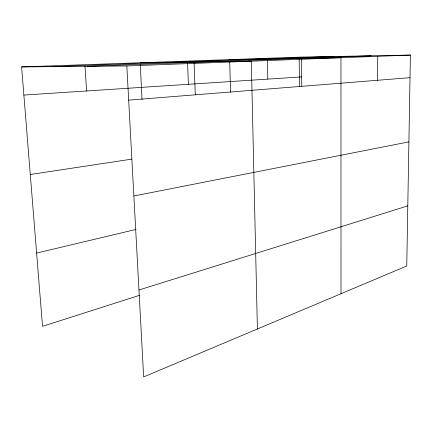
<?xml version="1.0" encoding="UTF-8"?>
<svg xmlns="http://www.w3.org/2000/svg" width="432" height="432" viewBox="0 0 432 432"><rect width="100%" height="100%" fill="white"/><g stroke="black" fill="none" stroke-linecap="round" stroke-linejoin="round"><path stroke-width="0.65" d="M377.541 80.276L377.757 56.322M21.6 66.922L301.455 57.083L410.4 55.064L406.755 265.999L143.662 376.936L126.83 65.972L21.6 66.922L42.525 326.333L139.617 295.294M138.953 290.002L407.797 205.864M36.617 253.076L136.048 229.414M133.866 195.998L408.899 141.874M30.278 174.512L131.733 159.133M128.677 100.138L410.011 77.684M23.868 95.072L301.655 76.901M126.83 65.972L410.4 55.064M87.426 66.328L371.185 55.793M51.948 66.647L334.287 56.473M229.646 59.611L340.961 57.737L341.005 293.722M140.168 62.753L251.311 61.187L257.402 328.973M84.98 66.01L86.594 90.968M140.27 64.751L142.031 99.457M187.574 63.083L188.401 84.31M194.114 63.385L195.286 94.824M229.721 62.273L230.569 92.297M267.451 60.296L267.802 79.115M299.182 59.346L299.468 86.508M301.477 59.065L301.752 86.297"/></g></svg>
